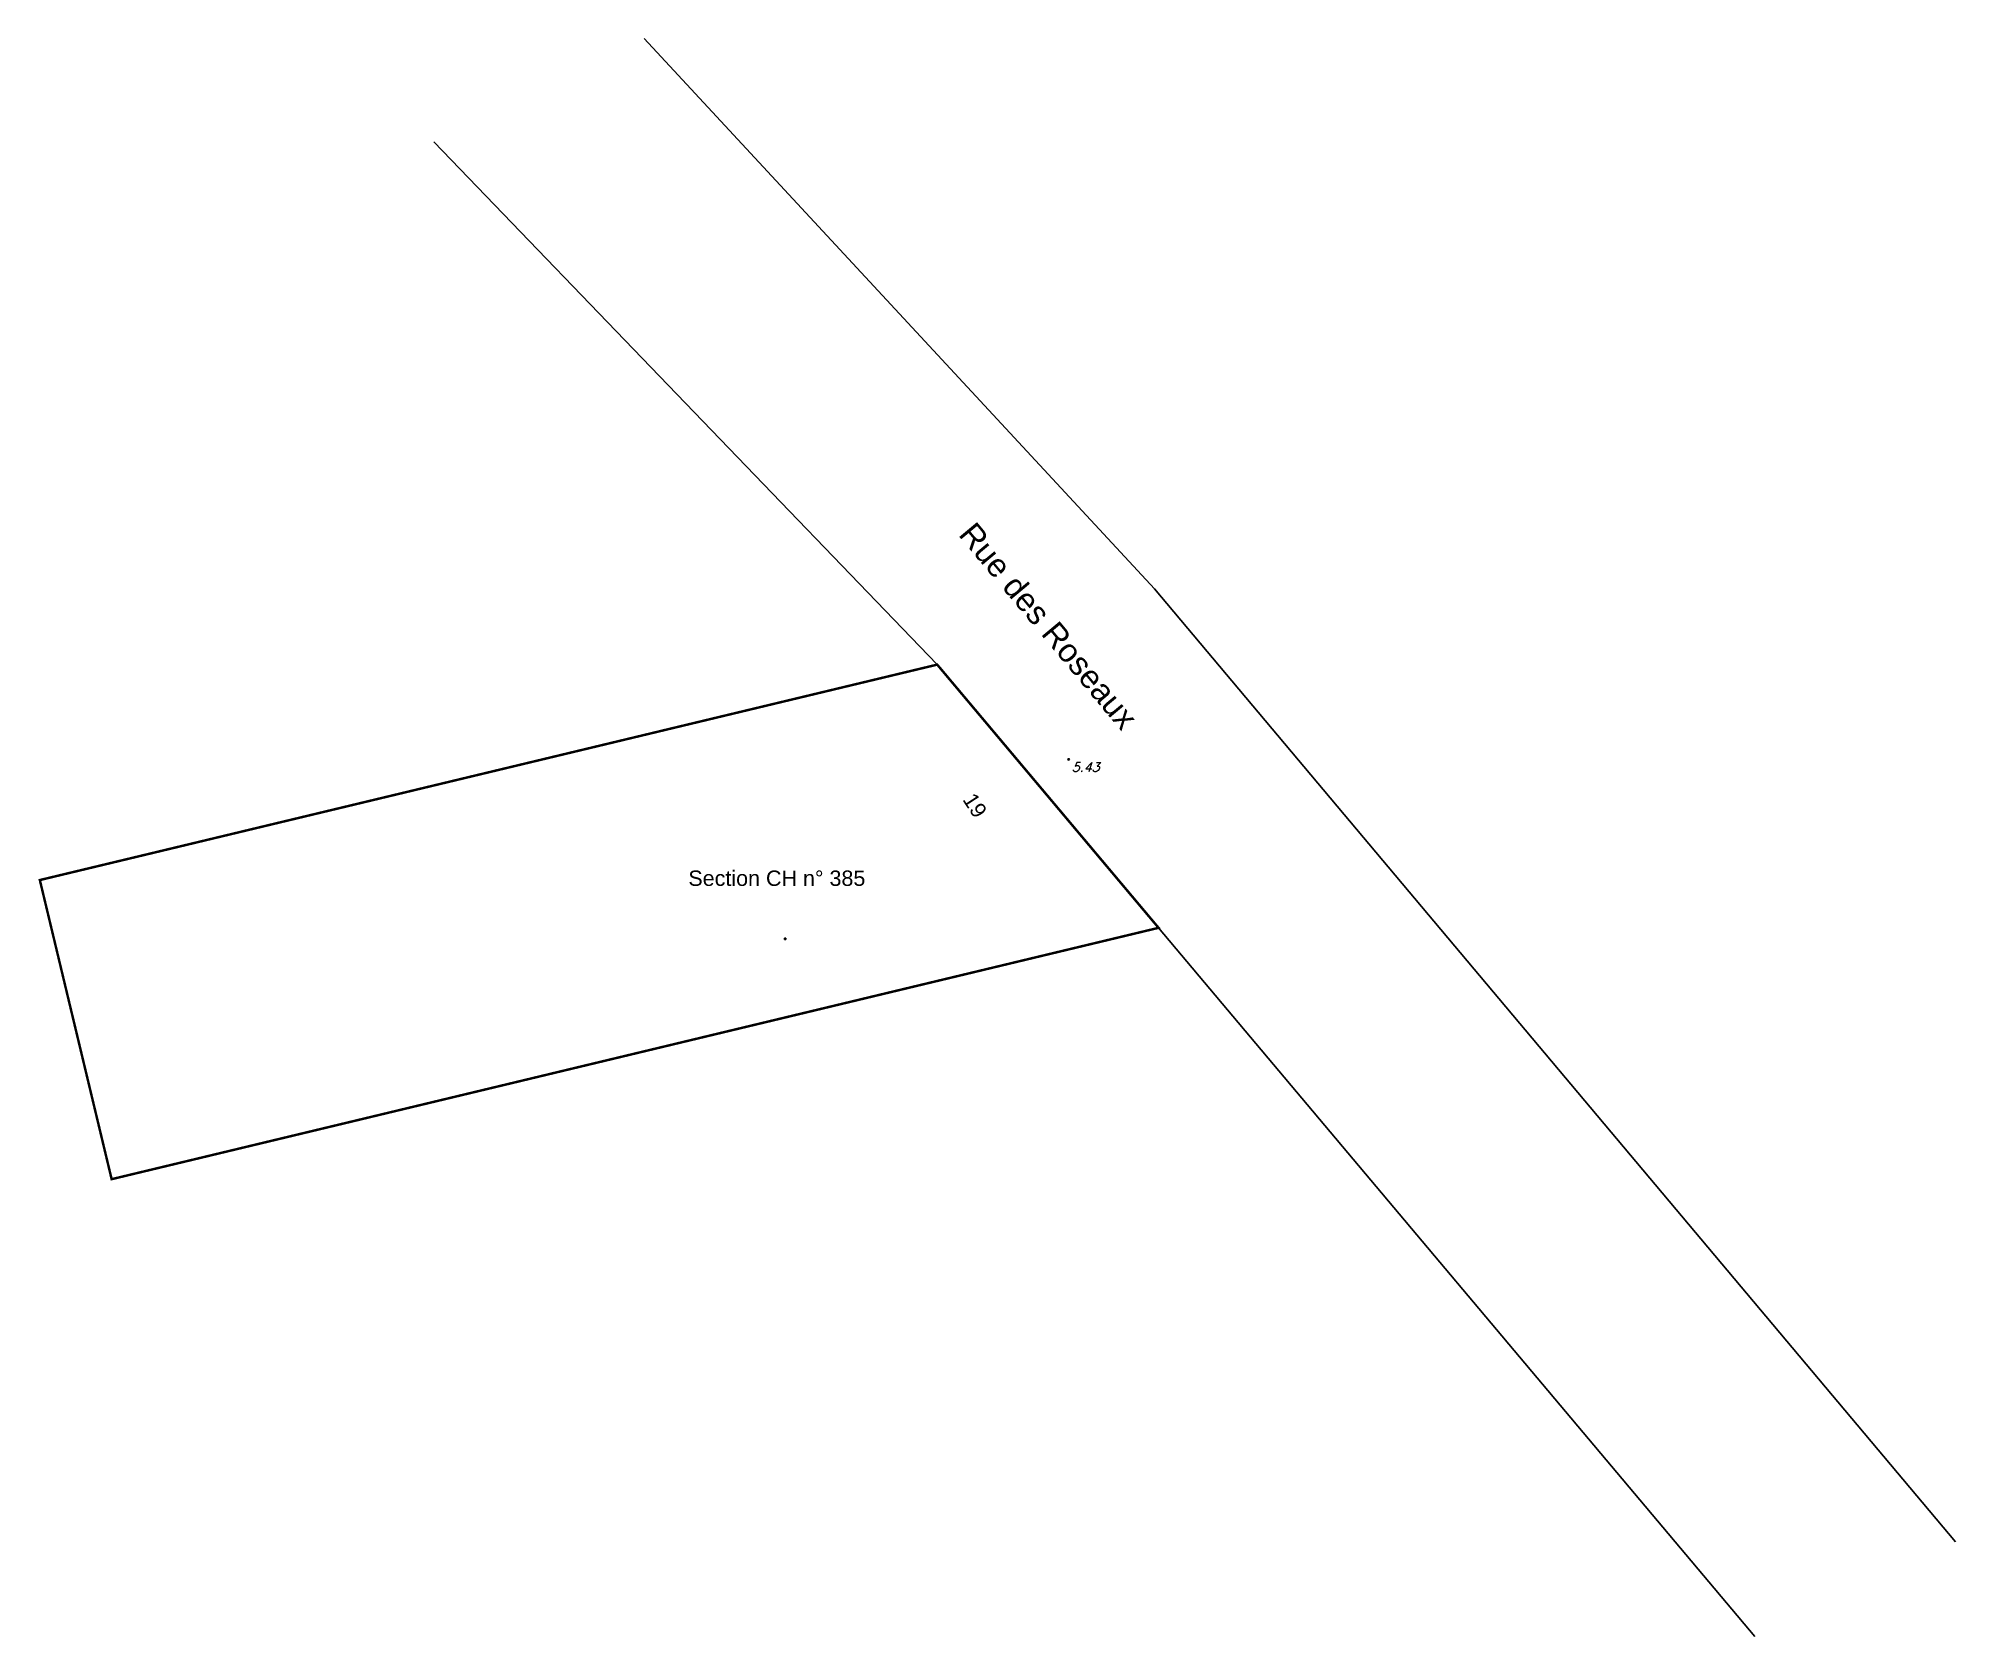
# Model space of a CAD drawing. Header units: metres. Extents: x 1379212.6 to 1379274.9, y 5227385.1 to 5227437.1.
import ezdxf
from ezdxf.enums import TextEntityAlignment as Align

# ---------------------------------------------------------------- set-up
doc = ezdxf.new("R2010")
doc.units = ezdxf.units.M
doc.header["$PDMODE"] = 32
doc.header["$PDSIZE"] = 0.05
for name, color, linetype, true_color in [('CAD_F_PARCELLE', 8, 'Continuous', 0x7f7f7f), ('FDP_F_TBATNUM', 250, 'Continuous', 0x404040), ('TOPOJIS', 250, 'Continuous', 0x404040), ('VOIE_F_TEXNOM', 250, 'Continuous', 0x404040), ('VOIE_L_BORDURE', 250, 'Continuous', 0x404040)]:
    doc.layers.add(name, color=color, linetype=linetype, true_color=true_color)
doc.layers.add('TOPOALT', color=250, linetype='Continuous', lineweight=0, true_color=0x303018)
doc.styles.add('CAD_F_TEXTEA2', font='arial.ttf', dxfattribs={"height": 2.5})
doc.styles.add('FDP_F_TBATNUM', font='arial.ttf', dxfattribs={"height": 0.5})
doc.styles.add('Romans 1.5', font='Romans.shx', dxfattribs={"height": 0.3})
doc.styles.add('VOIE_F_TEXNOM', font='arial.ttf', dxfattribs={"height": 0.75})

# ---------------------------------------------------------------- blocks, each defined once
blk = doc.blocks.new('TCPOINT')
at = {"color": 0}
blk.add_point((0, 0), dxfattribs=at)
at = {"layer": 'TOPOALT', "style": 'Romans 1.5'}
blk.add_attdef('ALT', text='', height=0.3, dxfattribs=at).set_placement((0.1, -0.1), align=Align.TOP_LEFT)

msp = doc.modelspace()

# ---------------------------------------------------------------- linework, layer by layer
at = {"layer": 'CAD_F_PARCELLE', "const_width": 0.08}
msp.add_lwpolyline([(1379215, 5227400), (1379212.666, 5227409.724), (1379241.837, 5227416.727), (1379249.033, 5227408.171)], close=True, dxfattribs=at)
at = {"layer": 'VOIE_L_BORDURE'}
for points in [[(1379232.309, 5227437.086), (1379248.897, 5227419.194), (1379274.944, 5227388.211)], [(1379225.474, 5227433.726), (1379241.837, 5227416.727), (1379249.033, 5227408.171), (1379268.412, 5227385.129)]]:
    msp.add_lwpolyline(points, dxfattribs=at)
msp.add_point((1379236.894, 5227407.814), dxfattribs=at)
msp.add_point((1379236.894, 5227407.814), dxfattribs=at)

# ---------------------------------------------------------------- block references
at = {"layer": 'TOPOJIS'}
ref = msp.add_blockref('TCPOINT', (1379246.11, 5227413.645), dxfattribs=at)
ref.add_attrib('ALT', '5.43', dxfattribs={"layer": 'TOPOALT', "height": 0.3, "style": 'Romans 1.5', "oblique": 18}).set_placement((1379246.21, 5227413.545), align=Align.TOP_LEFT)

# ---------------------------------------------------------------- texts
at = {"layer": 'FDP_F_TBATNUM', "style": 'FDP_F_TBATNUM'}
msp.add_text('19', height=0.5, rotation=303.05072, dxfattribs=at).set_placement((1379242.73, 5227411.934), align=Align.BOTTOM_CENTER)
at = {"layer": 'VOIE_F_TEXNOM', "style": 'VOIE_F_TEXNOM'}
msp.add_text('Rue des Roseaux', height=0.75, rotation=309.81535, dxfattribs=at).set_placement((1379244.994, 5227417.602), align=Align.BOTTOM_CENTER)
at = {"layer": 'VOIE_L_BORDURE', "style": 'CAD_F_TEXTEA2'}
msp.add_text('Section CH n° 385', height=0.5, dxfattribs=at).set_placement((1379236.624, 5227409.784), align=Align.MIDDLE_CENTER)

doc.saveas('drawing.dxf')
